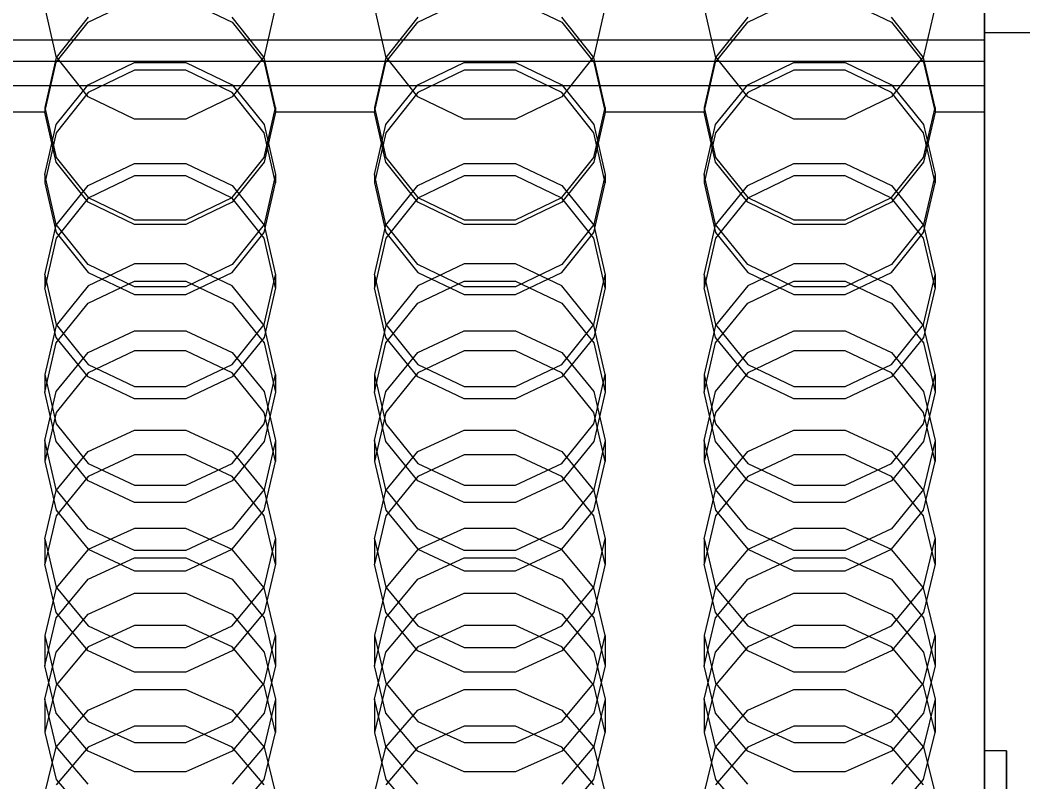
# Model space of a CAD drawing. Header units: millimetres. Extents: x -191664 to 191490, y -197311 to 10263.
# Drawn here: x 1994.5 to 2177, y -117616.1 to -117477.5 of the extents above; entities that cross this region are included whole.
import ezdxf

# ---------------------------------------------------------------- set-up
doc = ezdxf.new("R2010")
doc.units = ezdxf.units.MM
doc.layers.add('DET_briquetadora_frontal', color=7, linetype='Continuous', lineweight=0)
doc.layers.add('R15_COTAS_TRANSPORTE_P', color=1, linetype='Continuous', lineweight=0)
doc.dimstyles.new('PLANTA_20', dxfattribs={"dimtxt": 50, "dimasz": 30, "dimexe": 30, "dimexo": 16, "dimgap": 20, "dimtad": 1, "dimtih": 1, "dimtoh": 1, "dimdec": 1, "dimzin": 0, "dimdsep": 46, "dimcen": 0.09, "dimadec": 0, "dimazin": 0, "dimtfac": 1, "dimtdec": 4, "dimtofl": 0, "dimtmove": 0, "dimatfit": 3, "dimfxl": 1, "dimtolj": 1, "dimtzin": 0, "dimarcsym": 0})

# ---------------------------------------------------------------- blocks, each defined once
blk = doc.blocks.new('*D133')
at = {"layer": 'Defpoints', "color": 0, "transparency": 16777216}
for p in [(439.69, -194147.98), (217.89, -194406.09), (-500, -194490), (-500, -194490), (500, -194490)]:
    blk.add_point(p, dxfattribs=at)
at = {"layer": 'R15_COTAS_TRANSPORTE_P', "color": 0, "lineweight": -2, "transparency": 16777216}
blk.add_arc((-500, -194490), 722.77, 2.37834, 17.62166, dxfattribs=at)
at = {"layer": 'R15_COTAS_TRANSPORTE_P', "color": 0, "transparency": 16777216}
for points in [[(184.12, -194272.81), (193.59, -194269.58), (179.18, -194242.8)], [(227.15, -194459.9), (217.15, -194460.11), (222.77, -194490)]]:
    blk.add_solid(points, dxfattribs=at)

msp = doc.modelspace()

# ---------------------------------------------------------------- linework, layer by layer
at = {"layer": 'DET_briquetadora_frontal', "color": 9, "true_color": 0xb9c3c2}
for p, q in [((2170, -117477.98), (2170, -117460.61)), ((2170, -117460.69), (2170, -117479.78)), ((2170, -117461.61), (2170, -117481.12)), ((2170, -117465.03), (2170, -117482.06)), ((2170, -117484.97), (2170, -117467.94)), ((2170, -117488.44), (2170, -117468.88)), ((2170, -117488.45), (2170, -117468.88)), ((2170, -117489.31), (2170, -117470.22)), ((2170, -117472.02), (2170, -117489.39)), ((2001.08, -117484.11), (1999, -117475)), ((2006.91, -117477.83), (2015.33, -117473.77)), ((2024.67, -117473.77), (2033.09, -117477.83)), ((2041, -117475), (2038.92, -117484.11)), ((2061.08, -117484.11), (2059, -117475)), ((2066.91, -117477.83), (2075.33, -117473.77)), ((2084.67, -117473.77), (2093.09, -117477.83)), ((2101, -117475), (2098.92, -117484.11)), ((2121.08, -117484.11), (2119, -117475)), ((2126.91, -117477.83), (2135.33, -117473.77)), ((2144.67, -117473.77), (2153.09, -117477.83)), ((2161, -117475), (2158.92, -117484.11)), ((2170, -117474.38), (2170, -117494.25)), ((2170, -117475), (2170, -117494.5)), ((2170, -117475), (2170, -117494.02)), ((2170, -117475), (2170, -117492.22)), ((2170, -117475), (2170, -117494.52)), ((2170, -117475), (2170, -117494.87)), ((2006.91, -117476.96), (2001.08, -117484.26)), ((2038.92, -117484.26), (2033.09, -117476.96)), ((2066.91, -117476.96), (2061.08, -117484.26)), ((2098.92, -117484.26), (2093.09, -117476.96)), ((2126.91, -117476.96), (2121.08, -117484.26)), ((2158.92, -117484.26), (2153.09, -117476.96)), ((2170, -117495.49), (2170, -117475.62)), ((2001.08, -117485.14), (2006.91, -117477.83)), ((2033.09, -117477.83), (2038.92, -117485.14)), ((2061.08, -117485.14), (2066.91, -117477.83)), ((2093.09, -117477.83), (2098.92, -117485.14)), ((2121.08, -117485.14), (2126.91, -117477.83)), ((2153.09, -117477.83), (2158.92, -117485.14)), ((2170, -117493.04), (2170, -117477.98)), ((2720, -117479.78), (2170, -117479.78)), ((2170, -117479.78), (2170, -117498.69)), ((2170, -117481.12), (1810, -117481.12)), ((2170, -117481.12), (2170, -117500.52)), ((2170, -117481.12), (2170, -117500.54)), ((2170, -117482.06), (2170, -117496.16)), ((2001.08, -117484.26), (1999, -117493.36)), ((2006.91, -117491.42), (2001.08, -117484.11)), ((2038.92, -117484.11), (2033.09, -117491.42)), ((2041, -117493.36), (2038.92, -117484.26)), ((2061.08, -117484.26), (2059, -117493.36)), ((2066.91, -117491.42), (2061.08, -117484.11)), ((2098.92, -117484.11), (2093.09, -117491.42)), ((2101, -117493.36), (2098.92, -117484.26)), ((2121.08, -117484.26), (2119, -117493.36)), ((2126.91, -117491.42), (2121.08, -117484.11)), ((2158.92, -117484.11), (2153.09, -117491.42)), ((2161, -117493.36), (2158.92, -117484.26)), ((1810, -117484.97), (2170, -117484.97)), ((1999, -117494.25), (2001.08, -117485.14)), ((2006.91, -117489.22), (2015.33, -117485.18)), ((2015.33, -117485.18), (2024.67, -117485.18)), ((2024.67, -117485.18), (2033.09, -117489.22)), ((2038.92, -117485.14), (2041, -117494.25)), ((2059, -117494.25), (2061.08, -117485.14)), ((2066.91, -117489.22), (2075.33, -117485.18)), ((2075.33, -117485.18), (2084.67, -117485.18)), ((2084.67, -117485.18), (2093.09, -117489.22)), ((2098.92, -117485.14), (2101, -117494.25)), ((2119, -117494.25), (2121.08, -117485.14)), ((2126.91, -117489.22), (2135.33, -117485.18)), ((2135.33, -117485.18), (2144.67, -117485.18)), ((2144.67, -117485.18), (2153.09, -117489.22)), ((2158.92, -117485.14), (2161, -117494.25)), ((2170, -117502.34), (2170, -117484.97)), ((2015.33, -117486.61), (2006.91, -117490.66)), ((2024.67, -117486.61), (2015.33, -117486.61)), ((2033.09, -117490.66), (2024.67, -117486.61)), ((2075.33, -117486.61), (2066.91, -117490.66)), ((2084.67, -117486.61), (2075.33, -117486.61)), ((2093.09, -117490.66), (2084.67, -117486.61)), ((2135.33, -117486.61), (2126.91, -117490.66)), ((2144.67, -117486.61), (2135.33, -117486.61)), ((2153.09, -117490.66), (2144.67, -117486.61)), ((1810, -117489.39), (2170, -117489.39)), ((2001.08, -117496.5), (2006.91, -117489.22)), ((2033.09, -117489.22), (2038.92, -117496.5)), ((2061.08, -117496.5), (2066.91, -117489.22)), ((2093.09, -117489.22), (2098.92, -117496.5)), ((2121.08, -117496.5), (2126.91, -117489.22)), ((2153.09, -117489.22), (2158.92, -117496.5)), ((2170, -117507.66), (2170, -117488.44)), ((2170, -117507.68), (2170, -117488.45)), ((2170, -117507.85), (2170, -117489.31)), ((2170, -117489.39), (2170, -117506.42)), ((2006.91, -117490.66), (2001.08, -117497.96)), ((2015.33, -117495.47), (2006.91, -117491.42)), ((2033.09, -117491.42), (2024.67, -117495.47)), ((2038.92, -117497.96), (2033.09, -117490.66)), ((2066.91, -117490.66), (2061.08, -117497.96)), ((2075.33, -117495.47), (2066.91, -117491.42)), ((2093.09, -117491.42), (2084.67, -117495.47)), ((2098.92, -117497.96), (2093.09, -117490.66)), ((2126.91, -117490.66), (2121.08, -117497.96)), ((2135.33, -117495.47), (2126.91, -117491.42)), ((2153.09, -117491.42), (2144.67, -117495.47)), ((2158.92, -117497.96), (2153.09, -117490.66)), ((1999, -117493.36), (1999, -117494.25)), ((1999, -117493.36), (2001.08, -117502.46)), ((2038.92, -117502.46), (2041, -117493.36)), ((2041, -117493.36), (2041, -117494.25)), ((2059, -117493.36), (2059, -117494.25)), ((2059, -117493.36), (2061.08, -117502.46)), ((2098.92, -117502.46), (2101, -117493.36)), ((2101, -117493.36), (2101, -117494.25)), ((2119, -117493.36), (2119, -117494.25)), ((2119, -117493.36), (2121.08, -117502.46)), ((2158.92, -117502.46), (2161, -117493.36)), ((2161, -117493.36), (2161, -117494.25)), ((2170, -117492.22), (2170, -117506.82)), ((2170, -117503.5), (2170, -117493.04)), ((1999, -117494.25), (1981, -117494.25)), ((2001.08, -117503.34), (1999, -117494.25)), ((2041, -117494.25), (2038.92, -117503.34)), ((2059, -117494.25), (2041, -117494.25)), ((2061.08, -117503.34), (2059, -117494.25)), ((2101, -117494.25), (2098.92, -117503.34)), ((2119, -117494.25), (2101, -117494.25)), ((2121.08, -117503.34), (2119, -117494.25)), ((2161, -117494.25), (2158.92, -117503.34)), ((2170, -117494.25), (2161, -117494.25)), ((2170, -117494.02), (2170, -117512.31)), ((2170, -117494.25), (2170, -117514.07)), ((2170, -117494.5), (2170, -117513.52)), ((2170, -117494.52), (2170, -117513.55)), ((2170, -117494.87), (2170, -117514.68)), ((1999, -117505.58), (2001.08, -117496.5)), ((2024.67, -117495.47), (2015.33, -117495.47)), ((2038.92, -117496.5), (2041, -117505.58)), ((2059, -117505.58), (2061.08, -117496.5)), ((2084.67, -117495.47), (2075.33, -117495.47)), ((2098.92, -117496.5), (2101, -117505.58)), ((2119, -117505.58), (2121.08, -117496.5)), ((2144.67, -117495.47), (2135.33, -117495.47)), ((2158.92, -117496.5), (2161, -117505.58)), ((2170, -117515.3), (2170, -117495.49)), ((2170, -117496.16), (2170, -117505.19)), ((2001.08, -117497.96), (1999, -117507.06)), ((2041, -117507.06), (2038.92, -117497.96)), ((2061.08, -117497.96), (2059, -117507.06)), ((2101, -117507.06), (2098.92, -117497.96)), ((2121.08, -117497.96), (2119, -117507.06)), ((2161, -117507.06), (2158.92, -117497.96)), ((2170, -117498.69), (2170, -117516.69)), ((2170, -117500.52), (2170, -117519.29)), ((2170, -117500.54), (2170, -117519.33)), ((2001.08, -117502.46), (2006.91, -117509.76)), ((2033.09, -117509.76), (2038.92, -117502.46)), ((2061.08, -117502.46), (2066.91, -117509.76)), ((2093.09, -117509.76), (2098.92, -117502.46)), ((2121.08, -117502.46), (2126.91, -117509.76)), ((2153.09, -117509.76), (2158.92, -117502.46)), ((2170, -117517.4), (2170, -117502.34)), ((2006.91, -117510.63), (2001.08, -117503.34)), ((2006.91, -117507.57), (2015.33, -117503.55)), ((2015.33, -117503.55), (2024.67, -117503.55)), ((2024.67, -117503.55), (2033.09, -117507.57)), ((2038.92, -117503.34), (2033.09, -117510.63)), ((2066.91, -117510.63), (2061.08, -117503.34)), ((2066.91, -117507.57), (2075.33, -117503.55)), ((2075.33, -117503.55), (2084.67, -117503.55)), ((2084.67, -117503.55), (2093.09, -117507.57)), ((2098.92, -117503.34), (2093.09, -117510.63)), ((2126.91, -117510.63), (2121.08, -117503.34)), ((2126.91, -117507.57), (2135.33, -117503.55)), ((2135.33, -117503.55), (2144.67, -117503.55)), ((2144.67, -117503.55), (2153.09, -117507.57)), ((2158.92, -117503.34), (2153.09, -117510.63)), ((2170, -117507.76), (2170, -117503.5)), ((1999, -117505.58), (1999, -117507.06)), ((2001.08, -117514.67), (1999, -117505.58)), ((2015.33, -117505.83), (2006.91, -117509.88)), ((2024.67, -117505.83), (2015.33, -117505.83)), ((2033.09, -117509.88), (2024.67, -117505.83)), ((2041, -117505.58), (2038.92, -117514.67)), ((2041, -117505.58), (2041, -117507.06)), ((2059, -117505.58), (2059, -117507.06)), ((2061.08, -117514.67), (2059, -117505.58)), ((2075.33, -117505.83), (2066.91, -117509.88)), ((2084.67, -117505.83), (2075.33, -117505.83)), ((2093.09, -117509.88), (2084.67, -117505.83)), ((2101, -117505.58), (2098.92, -117514.67)), ((2101, -117505.58), (2101, -117507.06)), ((2119, -117505.58), (2119, -117507.06)), ((2121.08, -117514.67), (2119, -117505.58)), ((2135.33, -117505.83), (2126.91, -117509.88)), ((2144.67, -117505.83), (2135.33, -117505.83)), ((2153.09, -117509.88), (2144.67, -117505.83)), ((2161, -117505.58), (2158.92, -117514.67)), ((2161, -117505.58), (2161, -117507.06)), ((2170, -117505.19), (2170, -117507.76)), ((1999, -117507.06), (2001.08, -117516.13)), ((2001.08, -117514.82), (2006.91, -117507.57)), ((2033.09, -117507.57), (2038.92, -117514.82)), ((2038.92, -117516.13), (2041, -117507.06)), ((2059, -117507.06), (2061.08, -117516.13)), ((2061.08, -117514.82), (2066.91, -117507.57)), ((2093.09, -117507.57), (2098.92, -117514.82)), ((2098.92, -117516.13), (2101, -117507.06)), ((2119, -117507.06), (2121.08, -117516.13)), ((2121.08, -117514.82), (2126.91, -117507.57)), ((2153.09, -117507.57), (2158.92, -117514.82)), ((2158.92, -117516.13), (2161, -117507.06)), ((2170, -117506.42), (2170, -117520.52)), ((2170, -117506.82), (2170, -117516.57)), ((2170, -117526.07), (2170, -117507.66)), ((2170, -117526.11), (2170, -117507.68)), ((2170, -117525.13), (2170, -117507.85)), ((2006.91, -117509.88), (2001.08, -117517.15)), ((2006.91, -117509.76), (2015.33, -117513.81)), ((2024.67, -117513.81), (2033.09, -117509.76)), ((2038.92, -117517.15), (2033.09, -117509.88)), ((2066.91, -117509.88), (2061.08, -117517.15)), ((2066.91, -117509.76), (2075.33, -117513.81)), ((2084.67, -117513.81), (2093.09, -117509.76)), ((2098.92, -117517.15), (2093.09, -117509.88)), ((2126.91, -117509.88), (2121.08, -117517.15)), ((2126.91, -117509.76), (2135.33, -117513.81)), ((2144.67, -117513.81), (2153.09, -117509.76)), ((2158.92, -117517.15), (2153.09, -117509.88)), ((2015.33, -117514.67), (2006.91, -117510.63)), ((2033.09, -117510.63), (2024.67, -117514.67)), ((2075.33, -117514.67), (2066.91, -117510.63)), ((2093.09, -117510.63), (2084.67, -117514.67)), ((2135.33, -117514.67), (2126.91, -117510.63)), ((2153.09, -117510.63), (2144.67, -117514.67)), ((2170, -117512.31), (2170, -117529.17)), ((2170, -117513.52), (2170, -117531.59)), ((2170, -117513.55), (2170, -117531.64)), ((1999, -117523.85), (2001.08, -117514.82)), ((2006.91, -117521.95), (2001.08, -117514.67)), ((2015.33, -117513.81), (2024.67, -117513.81)), ((2024.67, -117514.67), (2015.33, -117514.67)), ((2038.92, -117514.67), (2033.09, -117521.95)), ((2038.92, -117514.82), (2041, -117523.85)), ((2059, -117523.85), (2061.08, -117514.82)), ((2066.91, -117521.95), (2061.08, -117514.67)), ((2075.33, -117513.81), (2084.67, -117513.81)), ((2084.67, -117514.67), (2075.33, -117514.67)), ((2098.92, -117514.67), (2093.09, -117521.95)), ((2098.92, -117514.82), (2101, -117523.85)), ((2119, -117523.85), (2121.08, -117514.82)), ((2126.91, -117521.95), (2121.08, -117514.67)), ((2135.33, -117513.81), (2144.67, -117513.81)), ((2144.67, -117514.67), (2135.33, -117514.67)), ((2158.92, -117514.67), (2153.09, -117521.95)), ((2158.92, -117514.82), (2161, -117523.85)), ((2170, -117514.07), (2170, -117533.78)), ((2170, -117514.68), (2170, -117534.4)), ((2170, -117535.01), (2170, -117515.3)), ((2001.08, -117517.15), (1999, -117526.2)), ((2001.08, -117516.13), (2006.91, -117523.39)), ((2033.09, -117523.39), (2038.92, -117516.13)), ((2041, -117526.2), (2038.92, -117517.15)), ((2061.08, -117517.15), (2059, -117526.2)), ((2061.08, -117516.13), (2066.91, -117523.39)), ((2093.09, -117523.39), (2098.92, -117516.13)), ((2101, -117526.2), (2098.92, -117517.15)), ((2121.08, -117517.15), (2119, -117526.2)), ((2121.08, -117516.13), (2126.91, -117523.39)), ((2153.09, -117523.39), (2158.92, -117516.13)), ((2161, -117526.2), (2158.92, -117517.15)), ((2170, -117516.57), (2170, -117520)), ((2170, -117516.69), (2170, -117533.08)), ((2170, -117527.86), (2170, -117517.4)), ((2170, -117519.29), (2170, -117536.97)), ((2170, -117519.33), (2170, -117537.02)), ((2170, -117520.52), (2170, -117529.55)), ((2015.33, -117521.85), (2006.91, -117525.84)), ((2015.33, -117525.99), (2006.91, -117521.95)), ((2024.67, -117521.85), (2015.33, -117521.85)), ((2033.09, -117525.84), (2024.67, -117521.85)), ((2033.09, -117521.95), (2024.67, -117525.99)), ((2075.33, -117521.85), (2066.91, -117525.84)), ((2075.33, -117525.99), (2066.91, -117521.95)), ((2084.67, -117521.85), (2075.33, -117521.85)), ((2093.09, -117525.84), (2084.67, -117521.85)), ((2093.09, -117521.95), (2084.67, -117525.99)), ((2135.33, -117521.85), (2126.91, -117525.84)), ((2135.33, -117525.99), (2126.91, -117521.95)), ((2144.67, -117521.85), (2135.33, -117521.85)), ((2153.09, -117525.84), (2144.67, -117521.85)), ((2153.09, -117521.95), (2144.67, -117525.99)), ((1999, -117523.85), (1999, -117526.2)), ((1999, -117523.85), (2001.08, -117532.88)), ((2006.91, -117523.39), (2015.33, -117527.42)), ((2024.67, -117527.42), (2033.09, -117523.39)), ((2038.92, -117532.88), (2041, -117523.85)), ((2041, -117523.85), (2041, -117526.2)), ((2059, -117523.85), (2059, -117526.2)), ((2059, -117523.85), (2061.08, -117532.88)), ((2066.91, -117523.39), (2075.33, -117527.42)), ((2084.67, -117527.42), (2093.09, -117523.39)), ((2098.92, -117532.88), (2101, -117523.85)), ((2101, -117523.85), (2101, -117526.2)), ((2119, -117523.85), (2119, -117526.2)), ((2119, -117523.85), (2121.08, -117532.88)), ((2126.91, -117523.39), (2135.33, -117527.42)), ((2144.67, -117527.42), (2153.09, -117523.39)), ((2158.92, -117532.88), (2161, -117523.85)), ((2161, -117523.85), (2161, -117526.2)), ((2001.08, -117535.22), (1999, -117526.2)), ((2006.91, -117525.84), (2001.08, -117533.03)), ((2006.91, -117529), (2015.33, -117524.98)), ((2015.33, -117524.98), (2024.67, -117524.98)), ((2024.67, -117525.99), (2015.33, -117525.99)), ((2024.67, -117524.98), (2033.09, -117529)), ((2038.92, -117533.03), (2033.09, -117525.84)), ((2041, -117526.2), (2038.92, -117535.22)), ((2061.08, -117535.22), (2059, -117526.2)), ((2066.91, -117525.84), (2061.08, -117533.03)), ((2066.91, -117529), (2075.33, -117524.98)), ((2075.33, -117524.98), (2084.67, -117524.98)), ((2084.67, -117525.99), (2075.33, -117525.99)), ((2084.67, -117524.98), (2093.09, -117529)), ((2098.92, -117533.03), (2093.09, -117525.84)), ((2101, -117526.2), (2098.92, -117535.22)), ((2121.08, -117535.22), (2119, -117526.2)), ((2126.91, -117525.84), (2121.08, -117533.03)), ((2126.91, -117529), (2135.33, -117524.98)), ((2135.33, -117524.98), (2144.67, -117524.98)), ((2144.67, -117525.99), (2135.33, -117525.99)), ((2144.67, -117524.98), (2153.09, -117529)), ((2158.92, -117533.03), (2153.09, -117525.84)), ((2161, -117526.2), (2158.92, -117535.22)), ((2170, -117540.48), (2170, -117525.13)), ((2170, -117543.23), (2170, -117526.07)), ((2170, -117543.29), (2170, -117526.11)), ((2015.33, -117527.42), (2024.67, -117527.42)), ((2075.33, -117527.42), (2084.67, -117527.42)), ((2135.33, -117527.42), (2144.67, -117527.42)), ((2170, -117532.13), (2170, -117527.86)), ((2001.08, -117536.24), (2006.91, -117529)), ((2033.09, -117529), (2038.92, -117536.24)), ((2061.08, -117536.24), (2066.91, -117529)), ((2093.09, -117529), (2098.92, -117536.24)), ((2121.08, -117536.24), (2126.91, -117529)), ((2153.09, -117529), (2158.92, -117536.24)), ((2170, -117529.17), (2170, -117543.94)), ((2170, -117529.55), (2170, -117532.13)), ((2170, -117531.59), (2170, -117548.27)), ((2170, -117531.64), (2170, -117548.33)), ((2001.08, -117533.03), (1999, -117542)), ((2001.08, -117532.88), (2006.91, -117540.13)), ((2033.09, -117540.13), (2038.92, -117532.88)), ((2041, -117542), (2038.92, -117533.03)), ((2061.08, -117533.03), (2059, -117542)), ((2061.08, -117532.88), (2066.91, -117540.13)), ((2093.09, -117540.13), (2098.92, -117532.88)), ((2101, -117542), (2098.92, -117533.03)), ((2121.08, -117533.03), (2119, -117542)), ((2121.08, -117532.88), (2126.91, -117540.13)), ((2153.09, -117540.13), (2158.92, -117532.88)), ((2161, -117542), (2158.92, -117533.03)), ((2170, -117533.08), (2170, -117547.24)), ((2006.91, -117542.43), (2001.08, -117535.22)), ((2006.91, -117537.96), (2015.33, -117534)), ((2015.33, -117534), (2024.67, -117534)), ((2024.67, -117534), (2033.09, -117537.96)), ((2038.92, -117535.22), (2033.09, -117542.43)), ((2066.91, -117542.43), (2061.08, -117535.22)), ((2066.91, -117537.96), (2075.33, -117534)), ((2075.33, -117534), (2084.67, -117534)), ((2084.67, -117534), (2093.09, -117537.96)), ((2098.92, -117535.22), (2093.09, -117542.43)), ((2126.91, -117542.43), (2121.08, -117535.22)), ((2126.91, -117537.96), (2135.33, -117534)), ((2135.33, -117534), (2144.67, -117534)), ((2144.67, -117534), (2153.09, -117537.96)), ((2158.92, -117535.22), (2153.09, -117542.43)), ((2170, -117533.78), (2170, -117553.35)), ((2170, -117534.4), (2170, -117553.96)), ((2170, -117554.57), (2170, -117535.01)), ((1999, -117545.22), (2001.08, -117536.24)), ((2038.92, -117536.24), (2041, -117545.22)), ((2059, -117545.22), (2061.08, -117536.24)), ((2098.92, -117536.24), (2101, -117545.22)), ((2119, -117545.22), (2121.08, -117536.24)), ((2158.92, -117536.24), (2161, -117545.22)), ((2170, -117536.97), (2170, -117553.13)), ((2170, -117537.02), (2170, -117553.19)), ((2001.08, -117545.1), (2006.91, -117537.96)), ((2015.33, -117537.68), (2006.91, -117541.69)), ((2024.67, -117537.68), (2015.33, -117537.68)), ((2033.09, -117541.69), (2024.67, -117537.68)), ((2033.09, -117537.96), (2038.92, -117545.1)), ((2061.08, -117545.1), (2066.91, -117537.96)), ((2075.33, -117537.68), (2066.91, -117541.69)), ((2084.67, -117537.68), (2075.33, -117537.68)), ((2093.09, -117541.69), (2084.67, -117537.68)), ((2093.09, -117537.96), (2098.92, -117545.1)), ((2121.08, -117545.1), (2126.91, -117537.96)), ((2135.33, -117537.68), (2126.91, -117541.69)), ((2144.67, -117537.68), (2135.33, -117537.68)), ((2153.09, -117541.69), (2144.67, -117537.68)), ((2153.09, -117537.96), (2158.92, -117545.1)), ((2006.91, -117540.13), (2015.33, -117544.15)), ((2024.67, -117544.15), (2033.09, -117540.13)), ((2066.91, -117540.13), (2075.33, -117544.15)), ((2084.67, -117544.15), (2093.09, -117540.13)), ((2126.91, -117540.13), (2135.33, -117544.15)), ((2144.67, -117544.15), (2153.09, -117540.13)), ((2170, -117553.31), (2170, -117540.48)), ((1999, -117542), (1999, -117545.22)), ((1999, -117542), (2001.08, -117550.96)), ((2006.91, -117541.69), (2001.08, -117548.88)), ((2015.33, -117546.43), (2006.91, -117542.43)), ((2033.09, -117542.43), (2024.67, -117546.43)), ((2038.92, -117548.88), (2033.09, -117541.69)), ((2038.92, -117550.96), (2041, -117542)), ((2041, -117542), (2041, -117545.22)), ((2059, -117542), (2059, -117545.22)), ((2059, -117542), (2061.08, -117550.96)), ((2066.91, -117541.69), (2061.08, -117548.88)), ((2075.33, -117546.43), (2066.91, -117542.43)), ((2093.09, -117542.43), (2084.67, -117546.43)), ((2098.92, -117548.88), (2093.09, -117541.69)), ((2098.92, -117550.96), (2101, -117542)), ((2101, -117542), (2101, -117545.22)), ((2119, -117542), (2119, -117545.22)), ((2119, -117542), (2121.08, -117550.96)), ((2126.91, -117541.69), (2121.08, -117548.88)), ((2135.33, -117546.43), (2126.91, -117542.43)), ((2153.09, -117542.43), (2144.67, -117546.43)), ((2158.92, -117548.88), (2153.09, -117541.69)), ((2158.92, -117550.96), (2161, -117542)), ((2161, -117542), (2161, -117545.22)), ((2015.33, -117544.15), (2024.67, -117544.15)), ((2075.33, -117544.15), (2084.67, -117544.15)), ((2135.33, -117544.15), (2144.67, -117544.15)), ((2170, -117558.71), (2170, -117543.23)), ((2170, -117558.78), (2170, -117543.29)), ((2170, -117543.94), (2170, -117556.07)), ((1999, -117554.01), (2001.08, -117545.1)), ((2001.08, -117554.17), (1999, -117545.22)), ((2038.92, -117545.1), (2041, -117554.01)), ((2041, -117545.22), (2038.92, -117554.17)), ((2059, -117554.01), (2061.08, -117545.1)), ((2061.08, -117554.17), (2059, -117545.22)), ((2098.92, -117545.1), (2101, -117554.01)), ((2101, -117545.22), (2098.92, -117554.17)), ((2119, -117554.01), (2121.08, -117545.1)), ((2121.08, -117554.17), (2119, -117545.22)), ((2158.92, -117545.1), (2161, -117554.01)), ((2161, -117545.22), (2158.92, -117554.17)), ((2024.67, -117546.43), (2015.33, -117546.43)), ((2084.67, -117546.43), (2075.33, -117546.43)), ((2144.67, -117546.43), (2135.33, -117546.43)), ((2170, -117547.24), (2170, -117558.63)), ((2001.08, -117548.88), (1999, -117557.81)), ((2041, -117557.81), (2038.92, -117548.88)), ((2061.08, -117548.88), (2059, -117557.81)), ((2101, -117557.81), (2098.92, -117548.88)), ((2121.08, -117548.88), (2119, -117557.81)), ((2161, -117557.81), (2158.92, -117548.88)), ((2170, -117548.27), (2170, -117563.14)), ((2170, -117548.33), (2170, -117563.21)), ((2001.08, -117550.96), (2006.91, -117558.15)), ((2033.09, -117558.15), (2038.92, -117550.96)), ((2061.08, -117550.96), (2066.91, -117558.15)), ((2093.09, -117558.15), (2098.92, -117550.96)), ((2121.08, -117550.96), (2126.91, -117558.15)), ((2153.09, -117558.15), (2158.92, -117550.96)), ((2006.91, -117556), (2015.33, -117552.09)), ((2015.33, -117552.09), (2024.67, -117552.09)), ((2024.67, -117552.09), (2033.09, -117556)), ((2066.91, -117556), (2075.33, -117552.09)), ((2075.33, -117552.09), (2084.67, -117552.09)), ((2084.67, -117552.09), (2093.09, -117556)), ((2126.91, -117556), (2135.33, -117552.09)), ((2135.33, -117552.09), (2144.67, -117552.09)), ((2144.67, -117552.09), (2153.09, -117556)), ((2170, -117553.13), (2170, -117567.36)), ((2170, -117553.19), (2170, -117567.43)), ((2170, -117563.14), (2170, -117553.31)), ((2170, -117553.35), (2170, -117572.72)), ((1999, -117554.01), (1999, -117557.81)), ((2001.08, -117562.91), (1999, -117554.01)), ((2006.91, -117561.31), (2001.08, -117554.17)), ((2038.92, -117554.17), (2033.09, -117561.31)), ((2041, -117554.01), (2038.92, -117562.91)), ((2041, -117554.01), (2041, -117557.81)), ((2059, -117554.01), (2059, -117557.81)), ((2061.08, -117562.91), (2059, -117554.01)), ((2066.91, -117561.31), (2061.08, -117554.17)), ((2098.92, -117554.17), (2093.09, -117561.31)), ((2101, -117554.01), (2098.92, -117562.91)), ((2101, -117554.01), (2101, -117557.81)), ((2119, -117554.01), (2119, -117557.81)), ((2121.08, -117562.91), (2119, -117554.01)), ((2126.91, -117561.31), (2121.08, -117554.17)), ((2158.92, -117554.17), (2153.09, -117561.31)), ((2161, -117554.01), (2158.92, -117562.91)), ((2161, -117554.01), (2161, -117557.81)), ((2170, -117553.96), (2170, -117573.32)), ((2170, -117573.92), (2170, -117554.57)), ((2001.08, -117563.06), (2006.91, -117556)), ((2015.33, -117556.61), (2006.91, -117560.57)), ((2024.67, -117556.61), (2015.33, -117556.61)), ((2033.09, -117560.57), (2024.67, -117556.61)), ((2033.09, -117556), (2038.92, -117563.06)), ((2061.08, -117563.06), (2066.91, -117556)), ((2075.33, -117556.61), (2066.91, -117560.57)), ((2084.67, -117556.61), (2075.33, -117556.61)), ((2093.09, -117560.57), (2084.67, -117556.61)), ((2093.09, -117556), (2098.92, -117563.06)), ((2121.08, -117563.06), (2126.91, -117556)), ((2135.33, -117556.61), (2126.91, -117560.57)), ((2144.67, -117556.61), (2135.33, -117556.61)), ((2153.09, -117560.57), (2144.67, -117556.61)), ((2153.09, -117556), (2158.92, -117563.06)), ((2170, -117556.07), (2170, -117565.08)), ((1999, -117557.81), (2001.08, -117566.69)), ((2006.91, -117558.15), (2015.33, -117562.14)), ((2024.67, -117562.14), (2033.09, -117558.15)), ((2038.92, -117566.69), (2041, -117557.81)), ((2059, -117557.81), (2061.08, -117566.69)), ((2066.91, -117558.15), (2075.33, -117562.14)), ((2084.67, -117562.14), (2093.09, -117558.15)), ((2098.92, -117566.69), (2101, -117557.81)), ((2119, -117557.81), (2121.08, -117566.69)), ((2126.91, -117558.15), (2135.33, -117562.14)), ((2144.67, -117562.14), (2153.09, -117558.15)), ((2158.92, -117566.69), (2161, -117557.81)), ((2170, -117558.63), (2170, -117566.8)), ((2170, -117572.13), (2170, -117558.71)), ((2170, -117572.21), (2170, -117558.78)), ((2006.91, -117560.57), (2001.08, -117567.69)), ((2038.92, -117567.69), (2033.09, -117560.57)), ((2066.91, -117560.57), (2061.08, -117567.69)), ((2098.92, -117567.69), (2093.09, -117560.57)), ((2126.91, -117560.57), (2121.08, -117567.69)), ((2158.92, -117567.69), (2153.09, -117560.57)), ((2015.33, -117565.27), (2006.91, -117561.31)), ((2015.33, -117562.14), (2024.67, -117562.14)), ((2033.09, -117561.31), (2024.67, -117565.27)), ((2075.33, -117565.27), (2066.91, -117561.31)), ((2075.33, -117562.14), (2084.67, -117562.14)), ((2093.09, -117561.31), (2084.67, -117565.27)), ((2135.33, -117565.27), (2126.91, -117561.31)), ((2135.33, -117562.14), (2144.67, -117562.14)), ((2153.09, -117561.31), (2144.67, -117565.27)), ((1999, -117571.86), (2001.08, -117563.06)), ((2006.91, -117570.06), (2001.08, -117562.91)), ((2038.92, -117562.91), (2033.09, -117570.06)), ((2038.92, -117563.06), (2041, -117571.86)), ((2059, -117571.86), (2061.08, -117563.06)), ((2066.91, -117570.06), (2061.08, -117562.91)), ((2098.92, -117562.91), (2093.09, -117570.06)), ((2098.92, -117563.06), (2101, -117571.86)), ((2119, -117571.86), (2121.08, -117563.06)), ((2126.91, -117570.06), (2121.08, -117562.91)), ((2158.92, -117562.91), (2153.09, -117570.06)), ((2158.92, -117563.06), (2161, -117571.86)), ((2170, -117563.14), (2170, -117575.84)), ((2170, -117569.58), (2170, -117563.14)), ((2170, -117563.21), (2170, -117575.92)), ((2024.67, -117565.27), (2015.33, -117565.27)), ((2084.67, -117565.27), (2075.33, -117565.27)), ((2144.67, -117565.27), (2135.33, -117565.27)), ((2170, -117565.08), (2170, -117570.63)), ((2001.08, -117567.69), (1999, -117576.52)), ((2001.08, -117566.69), (2006.91, -117573.78)), ((2033.09, -117573.78), (2038.92, -117566.69)), ((2041, -117576.52), (2038.92, -117567.69)), ((2061.08, -117567.69), (2059, -117576.52)), ((2061.08, -117566.69), (2066.91, -117573.78)), ((2093.09, -117573.78), (2098.92, -117566.69)), ((2101, -117576.52), (2098.92, -117567.69)), ((2121.08, -117567.69), (2119, -117576.52)), ((2121.08, -117566.69), (2126.91, -117573.78)), ((2153.09, -117573.78), (2158.92, -117566.69)), ((2161, -117576.52), (2158.92, -117567.69)), ((2170, -117566.8), (2170, -117571.44)), ((2170, -117567.36), (2170, -117579.32)), ((2170, -117567.43), (2170, -117579.4)), ((2015.33, -117569.99), (2006.91, -117573.85)), ((2015.33, -117574.02), (2006.91, -117570.06)), ((2024.67, -117569.99), (2015.33, -117569.99)), ((2033.09, -117573.85), (2024.67, -117569.99)), ((2033.09, -117570.06), (2024.67, -117574.02)), ((2075.33, -117569.99), (2066.91, -117573.85)), ((2075.33, -117574.02), (2066.91, -117570.06)), ((2084.67, -117569.99), (2075.33, -117569.99)), ((2093.09, -117573.85), (2084.67, -117569.99)), ((2093.09, -117570.06), (2084.67, -117574.02)), ((2135.33, -117569.99), (2126.91, -117573.85)), ((2135.33, -117574.02), (2126.91, -117570.06)), ((2144.67, -117569.99), (2135.33, -117569.99)), ((2153.09, -117573.85), (2144.67, -117569.99)), ((2153.09, -117570.06), (2144.67, -117574.02)), ((2170, -117572.38), (2170, -117569.58)), ((1999, -117571.86), (1999, -117576.52)), ((1999, -117571.86), (2001.08, -117580.66)), ((2038.92, -117580.66), (2041, -117571.86)), ((2041, -117571.86), (2041, -117576.52)), ((2059, -117571.86), (2059, -117576.52)), ((2059, -117571.86), (2061.08, -117580.66)), ((2098.92, -117580.66), (2101, -117571.86)), ((2101, -117571.86), (2101, -117576.52)), ((2119, -117571.86), (2119, -117576.52)), ((2119, -117571.86), (2121.08, -117580.66)), ((2158.92, -117580.66), (2161, -117571.86)), ((2161, -117571.86), (2161, -117576.52)), ((2170, -117570.63), (2170, -117572.5)), ((2170, -117571.44), (2170, -117572.38)), ((2006.91, -117573.78), (2015.33, -117577.71)), ((2024.67, -117577.71), (2033.09, -117573.78)), ((2066.91, -117573.78), (2075.33, -117577.71)), ((2084.67, -117577.71), (2093.09, -117573.78)), ((2126.91, -117573.78), (2135.33, -117577.71)), ((2144.67, -117577.71), (2153.09, -117573.78)), ((2170, -117583.15), (2170, -117572.13)), ((2170, -117583.24), (2170, -117572.21)), ((2170, -117572.72), (2170, -117591.83)), ((2170, -117573.32), (2170, -117592.43)), ((2006.91, -117573.85), (2001.08, -117580.81)), ((2006.91, -117579.25), (2015.33, -117575.34)), ((2024.67, -117574.02), (2015.33, -117574.02)), ((2015.33, -117575.34), (2024.67, -117575.34)), ((2024.67, -117575.34), (2033.09, -117579.25)), ((2038.92, -117580.81), (2033.09, -117573.85)), ((2066.91, -117573.85), (2061.08, -117580.81)), ((2066.91, -117579.25), (2075.33, -117575.34)), ((2084.67, -117574.02), (2075.33, -117574.02)), ((2075.33, -117575.34), (2084.67, -117575.34)), ((2084.67, -117575.34), (2093.09, -117579.25)), ((2098.92, -117580.81), (2093.09, -117573.85)), ((2126.91, -117573.85), (2121.08, -117580.81)), ((2126.91, -117579.25), (2135.33, -117575.34)), ((2144.67, -117574.02), (2135.33, -117574.02)), ((2135.33, -117575.34), (2144.67, -117575.34)), ((2144.67, -117575.34), (2153.09, -117579.25)), ((2158.92, -117580.81), (2153.09, -117573.85)), ((2170, -117593.02), (2170, -117573.92)), ((2001.08, -117585.3), (1999, -117576.52)), ((2041, -117576.52), (2038.92, -117585.3)), ((2061.08, -117585.3), (2059, -117576.52)), ((2101, -117576.52), (2098.92, -117585.3)), ((2121.08, -117585.3), (2119, -117576.52)), ((2161, -117576.52), (2158.92, -117585.3)), ((2170, -117575.84), (2170, -117586.06)), ((2170, -117575.92), (2170, -117586.15)), ((2001.08, -117586.28), (2006.91, -117579.25)), ((2015.33, -117577.71), (2024.67, -117577.71)), ((2033.09, -117579.25), (2038.92, -117586.28)), ((2061.08, -117586.28), (2066.91, -117579.25)), ((2075.33, -117577.71), (2084.67, -117577.71)), ((2093.09, -117579.25), (2098.92, -117586.28)), ((2121.08, -117586.28), (2126.91, -117579.25)), ((2135.33, -117577.71), (2144.67, -117577.71)), ((2153.09, -117579.25), (2158.92, -117586.28)), ((2001.08, -117580.81), (1999, -117589.48)), ((2001.08, -117580.66), (2006.91, -117587.72)), ((2033.09, -117587.72), (2038.92, -117580.66)), ((2041, -117589.48), (2038.92, -117580.81)), ((2061.08, -117580.81), (2059, -117589.48)), ((2061.08, -117580.66), (2066.91, -117587.72)), ((2093.09, -117587.72), (2098.92, -117580.66)), ((2101, -117589.48), (2098.92, -117580.81)), ((2121.08, -117580.81), (2119, -117589.48)), ((2121.08, -117580.66), (2126.91, -117587.72)), ((2153.09, -117587.72), (2158.92, -117580.66)), ((2161, -117589.48), (2158.92, -117580.81)), ((2170, -117579.32), (2170, -117588.71)), ((2170, -117579.4), (2170, -117588.8)), ((2006.91, -117585.62), (2015.33, -117581.8)), ((2015.33, -117581.8), (2024.67, -117581.8)), ((2024.67, -117581.8), (2033.09, -117585.62)), ((2066.91, -117585.62), (2075.33, -117581.8)), ((2075.33, -117581.8), (2084.67, -117581.8)), ((2084.67, -117581.8), (2093.09, -117585.62)), ((2126.91, -117585.62), (2135.33, -117581.8)), ((2135.33, -117581.8), (2144.67, -117581.8)), ((2144.67, -117581.8), (2153.09, -117585.62)), ((2170, -117591.52), (2170, -117583.15)), ((2170, -117591.61), (2170, -117583.24)), ((1999, -117594.99), (2001.08, -117586.28)), ((2006.91, -117592.29), (2001.08, -117585.3)), ((2001.08, -117592.5), (2006.91, -117585.62)), ((2038.92, -117585.3), (2033.09, -117592.29)), ((2033.09, -117585.62), (2038.92, -117592.5)), ((2038.92, -117586.28), (2041, -117594.99)), ((2059, -117594.99), (2061.08, -117586.28)), ((2066.91, -117592.29), (2061.08, -117585.3)), ((2061.08, -117592.5), (2066.91, -117585.62)), ((2098.92, -117585.3), (2093.09, -117592.29)), ((2093.09, -117585.62), (2098.92, -117592.5)), ((2098.92, -117586.28), (2101, -117594.99)), ((2119, -117594.99), (2121.08, -117586.28)), ((2126.91, -117592.29), (2121.08, -117585.3)), ((2121.08, -117592.5), (2126.91, -117585.62)), ((2158.92, -117585.3), (2153.09, -117592.29)), ((2153.09, -117585.62), (2158.92, -117592.5)), ((2158.92, -117586.28), (2161, -117594.99)), ((2170, -117586.06), (2170, -117593.55)), ((2170, -117586.15), (2170, -117593.64)), ((2015.33, -117587.69), (2006.91, -117591.57)), ((2006.91, -117587.72), (2015.33, -117591.64)), ((2024.67, -117587.69), (2015.33, -117587.69)), ((2033.09, -117591.57), (2024.67, -117587.69)), ((2024.67, -117591.64), (2033.09, -117587.72)), ((2075.33, -117587.69), (2066.91, -117591.57)), ((2066.91, -117587.72), (2075.33, -117591.64)), ((2084.67, -117587.69), (2075.33, -117587.69)), ((2093.09, -117591.57), (2084.67, -117587.69)), ((2084.67, -117591.64), (2093.09, -117587.72)), ((2135.33, -117587.69), (2126.91, -117591.57)), ((2126.91, -117587.72), (2135.33, -117591.64)), ((2144.67, -117587.69), (2135.33, -117587.69)), ((2153.09, -117591.57), (2144.67, -117587.69)), ((2144.67, -117591.64), (2153.09, -117587.72)), ((1999, -117589.48), (1999, -117594.99)), ((1999, -117589.48), (2001.08, -117598.16)), ((2038.92, -117598.16), (2041, -117589.48)), ((2041, -117589.48), (2041, -117594.99)), ((2059, -117589.48), (2059, -117594.99)), ((2059, -117589.48), (2061.08, -117598.16)), ((2098.92, -117598.16), (2101, -117589.48)), ((2101, -117589.48), (2101, -117594.99)), ((2119, -117589.48), (2119, -117594.99)), ((2119, -117589.48), (2121.08, -117598.16)), ((2158.92, -117598.16), (2161, -117589.48)), ((2161, -117589.48), (2161, -117594.99)), ((2170, -117588.71), (2170, -117595.3)), ((2170, -117588.8), (2170, -117595.39)), ((2006.91, -117591.57), (2001.08, -117598.53)), ((2015.33, -117591.64), (2024.67, -117591.64)), ((2038.92, -117598.53), (2033.09, -117591.57)), ((2066.91, -117591.57), (2061.08, -117598.53)), ((2075.33, -117591.64), (2084.67, -117591.64)), ((2098.92, -117598.53), (2093.09, -117591.57)), ((2126.91, -117591.57), (2121.08, -117598.53)), ((2135.33, -117591.64), (2144.67, -117591.64)), ((2158.92, -117598.53), (2153.09, -117591.57)), ((2170, -117597.01), (2170, -117591.52)), ((2170, -117597.11), (2170, -117591.61)), ((2170, -117591.83), (2170, -117610.65)), ((1999, -117601.08), (2001.08, -117592.5)), ((2015.33, -117596.16), (2006.91, -117592.29)), ((2033.09, -117592.29), (2024.67, -117596.16)), ((2038.92, -117592.5), (2041, -117601.08)), ((2059, -117601.08), (2061.08, -117592.5)), ((2075.33, -117596.16), (2066.91, -117592.29)), ((2093.09, -117592.29), (2084.67, -117596.16)), ((2098.92, -117592.5), (2101, -117601.08)), ((2119, -117601.08), (2121.08, -117592.5)), ((2135.33, -117596.16), (2126.91, -117592.29)), ((2153.09, -117592.29), (2144.67, -117596.16)), ((2158.92, -117592.5), (2161, -117601.08)), ((2170, -117592.43), (2170, -117611.23)), ((2170, -117611.81), (2170, -117593.02)), ((2170, -117593.55), (2170, -117598.12)), ((2170, -117593.64), (2170, -117598.21)), ((2001.08, -117603.63), (1999, -117594.99)), ((2041, -117594.99), (2038.92, -117603.63)), ((2061.08, -117603.63), (2059, -117594.99)), ((2101, -117594.99), (2098.92, -117603.63)), ((2121.08, -117603.63), (2119, -117594.99)), ((2161, -117594.99), (2158.92, -117603.63)), ((2170, -117595.3), (2170, -117598.92)), ((2170, -117595.39), (2170, -117599.02)), ((2024.67, -117596.16), (2015.33, -117596.16)), ((2084.67, -117596.16), (2075.33, -117596.16)), ((2144.67, -117596.16), (2135.33, -117596.16)), ((2170, -117599.5), (2170, -117597.01)), ((2170, -117599.6), (2170, -117597.11)), ((2001.08, -117598.53), (1999, -117607.15)), ((2001.08, -117598.16), (2006.91, -117605.12)), ((2006.91, -117603.05), (2015.33, -117599.3)), ((2015.33, -117599.3), (2024.67, -117599.3)), ((2024.67, -117599.3), (2033.09, -117603.05)), ((2033.09, -117605.12), (2038.92, -117598.16)), ((2041, -117607.15), (2038.92, -117598.53)), ((2061.08, -117598.53), (2059, -117607.15)), ((2061.08, -117598.16), (2066.91, -117605.12)), ((2066.91, -117603.05), (2075.33, -117599.3)), ((2075.33, -117599.3), (2084.67, -117599.3)), ((2084.67, -117599.3), (2093.09, -117603.05)), ((2093.09, -117605.12), (2098.92, -117598.16)), ((2101, -117607.15), (2098.92, -117598.53)), ((2121.08, -117598.53), (2119, -117607.15)), ((2121.08, -117598.16), (2126.91, -117605.12)), ((2126.91, -117603.05), (2135.33, -117599.3)), ((2135.33, -117599.3), (2144.67, -117599.3)), ((2144.67, -117599.3), (2153.09, -117603.05)), ((2153.09, -117605.12), (2158.92, -117598.16)), ((2161, -117607.15), (2158.92, -117598.53)), ((2170, -117598.12), (2170, -117599.65)), ((2170, -117598.21), (2170, -117599.75)), ((2170, -117598.92), (2170, -117599.5)), ((2170, -117599.02), (2170, -117599.6)), ((1999, -117601.08), (1999, -117607.15)), ((2001.08, -117609.66), (1999, -117601.08)), ((2041, -117601.08), (2038.92, -117609.66)), ((2041, -117601.08), (2041, -117607.15)), ((2059, -117601.08), (2059, -117607.15)), ((2061.08, -117609.66), (2059, -117601.08)), ((2101, -117601.08), (2098.92, -117609.66)), ((2101, -117601.08), (2101, -117607.15)), ((2119, -117601.08), (2119, -117607.15)), ((2121.08, -117609.66), (2119, -117601.08)), ((2161, -117601.08), (2158.92, -117609.66)), ((2161, -117601.08), (2161, -117607.15)), ((2001.08, -117609.8), (2006.91, -117603.05)), ((2006.91, -117610.52), (2001.08, -117603.63)), ((2033.09, -117603.05), (2038.92, -117609.8)), ((2038.92, -117603.63), (2033.09, -117610.52)), ((2061.08, -117609.8), (2066.91, -117603.05)), ((2066.91, -117610.52), (2061.08, -117603.63)), ((2093.09, -117603.05), (2098.92, -117609.8)), ((2098.92, -117603.63), (2093.09, -117610.52)), ((2121.08, -117609.8), (2126.91, -117603.05)), ((2126.91, -117610.52), (2121.08, -117603.63)), ((2153.09, -117603.05), (2158.92, -117609.8)), ((2158.92, -117603.63), (2153.09, -117610.52)), ((2006.91, -117605.12), (2015.33, -117608.98)), ((2015.33, -117605.99), (2006.91, -117609.81)), ((2024.67, -117605.99), (2015.33, -117605.99)), ((2024.67, -117608.98), (2033.09, -117605.12)), ((2033.09, -117609.81), (2024.67, -117605.99)), ((2066.91, -117605.12), (2075.33, -117608.98)), ((2075.33, -117605.99), (2066.91, -117609.81)), ((2084.67, -117605.99), (2075.33, -117605.99)), ((2084.67, -117608.98), (2093.09, -117605.12)), ((2093.09, -117609.81), (2084.67, -117605.99)), ((2126.91, -117605.12), (2135.33, -117608.98)), ((2135.33, -117605.99), (2126.91, -117609.81)), ((2144.67, -117605.99), (2135.33, -117605.99)), ((2144.67, -117608.98), (2153.09, -117605.12)), ((2153.09, -117609.81), (2144.67, -117605.99)), ((1999, -117607.15), (2001.08, -117615.69)), ((2038.92, -117615.69), (2041, -117607.15)), ((2059, -117607.15), (2061.08, -117615.69)), ((2098.92, -117615.69), (2101, -117607.15)), ((2119, -117607.15), (2121.08, -117615.69)), ((2158.92, -117615.69), (2161, -117607.15)), ((1999, -117618.22), (2001.08, -117609.8)), ((2006.91, -117616.54), (2001.08, -117609.66)), ((2006.91, -117609.81), (2001.08, -117616.65)), ((2015.33, -117608.98), (2024.67, -117608.98)), ((2038.92, -117609.66), (2033.09, -117616.54)), ((2038.92, -117616.65), (2033.09, -117609.81)), ((2038.92, -117609.8), (2041, -117618.22)), ((2059, -117618.22), (2061.08, -117609.8)), ((2066.91, -117616.54), (2061.08, -117609.66)), ((2066.91, -117609.81), (2061.08, -117616.65)), ((2075.33, -117608.98), (2084.67, -117608.98)), ((2098.92, -117609.66), (2093.09, -117616.54)), ((2098.92, -117616.65), (2093.09, -117609.81)), ((2098.92, -117609.8), (2101, -117618.22)), ((2119, -117618.22), (2121.08, -117609.8)), ((2126.91, -117616.54), (2121.08, -117609.66)), ((2126.91, -117609.81), (2121.08, -117616.65)), ((2135.33, -117608.98), (2144.67, -117608.98)), ((2158.92, -117609.66), (2153.09, -117616.54)), ((2158.92, -117616.65), (2153.09, -117609.81)), ((2158.92, -117609.8), (2161, -117618.22)), ((2015.33, -117614.32), (2006.91, -117610.52)), ((2033.09, -117610.52), (2024.67, -117614.32)), ((2075.33, -117614.32), (2066.91, -117610.52)), ((2093.09, -117610.52), (2084.67, -117614.32)), ((2135.33, -117614.32), (2126.91, -117610.52)), ((2153.09, -117610.52), (2144.67, -117614.32)), ((2170, -117610.65), (2170, -117629.12)), ((2170, -117611.23), (2170, -117629.69)), ((2170, -117630.26), (2170, -117611.81)), ((2001.08, -117615.69), (2006.91, -117622.49)), ((2024.67, -117614.32), (2015.33, -117614.32)), ((2033.09, -117622.49), (2038.92, -117615.69)), ((2061.08, -117615.69), (2066.91, -117622.49)), ((2084.67, -117614.32), (2075.33, -117614.32)), ((2093.09, -117622.49), (2098.92, -117615.69)), ((2121.08, -117615.69), (2126.91, -117622.49)), ((2144.67, -117614.32), (2135.33, -117614.32)), ((2153.09, -117622.49), (2158.92, -117615.69))]:
    msp.add_line(p, q, dxfattribs=at)
at = {"layer": 'DET_briquetadora_frontal', "color": 8, "true_color": 0x728089}
for p, q in [((2170, -117654.15), (2170, -117610.48)), ((2170, -117610.48), (2170, -117648.62)), ((2174, -117610.48), (2170, -117610.48)), ((2174, -117610.48), (2174, -117654.15)), ((2174, -117648.62), (2174, -117610.48))]:
    msp.add_line(p, q, dxfattribs=at)

# ---------------------------------------------------------------- dimensions: what is measured, and where the dimension line sits
at = {"layer": 'R15_COTAS_TRANSPORTE_P'}
dim = msp.add_angular_dim_2l(base=(217.89, -194406.09), line1=((-500, -194490), (500, -194490)), line2=((-500, -194490), (439.69, -194147.98)), dimstyle='PLANTA_20', dxfattribs=at)
dim.commit()
dim.dimension.update_dxf_attribs({"geometry": '*D133', "text_midpoint": (191490.46, -33543.69)})

doc.saveas('drawing.dxf')
